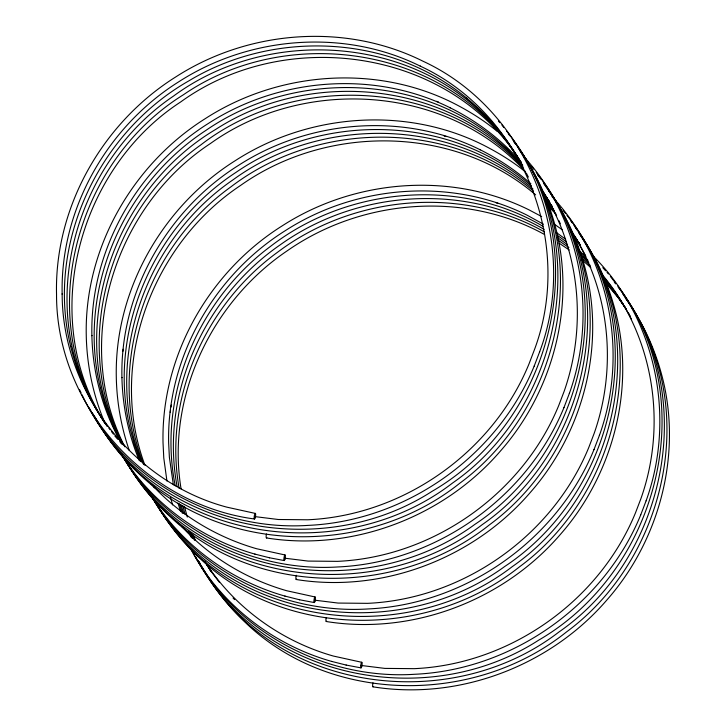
<?xml version="1.0" encoding="UTF-8"?>
<svg xmlns="http://www.w3.org/2000/svg" width="726" height="726" viewBox="0 0 726 726"><rect width="100%" height="100%" fill="white"/><g stroke="black" fill="none" stroke-linecap="round" stroke-linejoin="round"><path stroke-width="1.09" d="M122.857 351.339L123.175 349.215M170.22 412.422L170.537 410.308M171.018 407.123L171.336 405.008M539.6 351.919L539.663 351.747C580.555 243.401 528.773 110.089 422.959 61.193L422.714 61.075C344.986 22.397 248.11 30.165 175.601 77.029C102.547 122.885 54.486 207.237 56.528 293.966L56.537 294.239C56.093 404.691 145.463 504.688 254.563 518.999M569.338 393.492L569.402 393.32C597.915 313.904 581.236 219.597 524.09 156.889M599.377 435.482L599.44 435.31C628.344 354.914 610.793 259.2 551.987 196.555M646.104 500.813L646.167 500.641C676.133 417.586 656.113 318.17 592.852 255.779M82.065 394.835C121.442 479.396 215.749 531.441 308.06 525.388L308.241 525.379C405.77 520.987 497.228 456.472 534.182 366.113L534.236 365.958M122.004 455.293C165.673 529.163 252.739 572.251 337.799 566.961L337.971 566.952C435.509 562.559 526.967 498.045 563.911 407.685L563.975 407.531M152.043 497.292C195.711 571.162 282.777 614.25 367.837 608.96L368.009 608.942C465.548 604.549 557.005 540.035 593.95 449.684L594.013 449.521M191.065 548.792C231.766 630.531 324.159 680.126 414.564 674.282L414.737 674.273C512.275 669.88 603.733 605.357 640.677 515.006L640.74 514.852M534.182 366.113L539.663 351.747M563.911 407.685L569.402 393.32M593.95 449.684L599.44 435.31M640.677 515.006L646.167 500.641M266.496 537.948C352.609 551.778 443.64 516.994 500.35 451.136C553.72 390.615 576.317 303.513 554.982 225.214L554.909 224.933C547.576 198.098 535.743 172.407 519.389 149.865M296.235 579.511C382.339 593.351 473.379 558.566 530.089 492.7C583.459 432.188 606.047 345.077 584.72 266.787L584.648 266.506C577.224 239.317 565.155 213.344 548.52 190.566M326.273 621.51C412.377 635.35 503.417 600.556 560.127 534.699C613.497 474.178 636.085 387.076 614.759 308.777L614.686 308.496C607.344 281.661 595.511 255.979 579.167 233.427M373.001 686.832C459.104 700.672 550.145 665.887 606.854 600.021C660.224 539.5 682.812 452.398 661.486 374.099L661.413 373.826C653.99 346.638 641.92 320.665 625.286 297.887M254.717 516.585L278.339 519.507L307.77 519.78C403.293 515.478 492.863 452.298 529.054 363.799L534.291 350.068C574.257 244.181 523.655 113.9 420.236 66.12L420.481 66.238C344.423 28.387 249.617 35.991 178.669 81.847C107.176 126.723 60.149 209.269 62.155 294.139L62.155 293.867C62.227 391.241 132.876 482.191 226.857 507.156L255.225 513.4M284.456 558.158L308.069 561.08L337.508 561.352C433.023 557.051 522.602 493.862 558.784 405.371L564.029 391.641C587.343 325.62 580.074 248.945 541.832 189.894M314.494 600.148L338.107 603.07L367.547 603.342C463.061 599.041 552.64 535.861 588.822 447.37L594.068 433.64C617.381 367.61 610.112 290.935 571.87 231.893M361.221 665.47L384.834 668.401L414.274 668.664C509.788 664.363 599.367 601.182 635.549 512.692L640.795 498.962C667.503 424.211 653.745 335.802 602.308 274.755M284.964 554.963L256.596 548.729C216.284 537.14 179.004 514.661 150.772 483.561M269.319 557.74L284.293 560.572M315.002 596.963L286.634 590.719C246.686 579.23 209.687 557.069 181.573 526.359M299.357 599.73L314.34 602.562M361.73 662.284L333.361 656.05C280.962 641.158 233.963 607.235 204.623 561.198M346.084 665.052L361.067 667.884M121.278 454.14C151.153 502.691 200.113 538.538 254.817 554.074L255.071 554.138M152.514 498.045C182.489 545.643 230.877 580.727 284.855 596.064L285.109 596.128M190.13 547.767C219.007 603.007 271.751 644.507 331.582 661.395L331.836 661.45M254.817 554.074L269.564 557.795M284.855 596.064L299.602 599.785M331.582 661.395L346.329 665.116M444.158 136.025L446.236 136.561M496.067 202.754L498.109 203.407M436.544 101.295L438.531 102.076M544.382 231.875C461.518 185.066 352.818 195.367 277.459 252.312C204.886 305.065 163.341 399.155 179.113 488.217M541.687 216.575L529.218 209.968C451.49 171.291 354.606 179.059 282.105 225.922C209.052 271.769 160.981 356.121 163.032 442.851L163.777 457.979L166.944 481.048M544.137 229.389C462.907 182.153 355.649 190.611 279.955 245.016C203.915 297.524 159.883 394.799 177.09 486.447M544.536 234.525C464.722 190.421 361.357 198.933 287.197 250.824C211.184 302.061 166.027 397.621 181.073 488.87M542.939 226.303C458.941 176.636 346.71 187.326 270.253 246.577C197.726 300.582 157.206 396.36 175.247 485.785M543.429 224.189L526.985 215.132C450.919 177.28 356.121 184.885 285.173 230.741C213.68 275.608 166.644 358.163 168.65 443.032L169.376 457.271L173.36 484.814M557.486 237.584L567.523 244.671M558.984 243.074L569.166 249.944M557.16 235.215L566.235 241.704M557.795 239.979L568.848 247.566M555.308 224.869L562.251 229.761M556.57 232.683L565.608 239.226M533.537 191.192C449.557 119.182 317.489 120.507 230.732 186.99C145.881 247.784 105.27 366.095 143.612 464.631M497.283 131.424C483.652 120.108 468.488 110.742 452.697 102.765L452.452 102.647C374.725 63.97 277.84 71.738 205.331 118.601C132.286 164.448 84.216 248.809 86.267 335.53L86.267 335.811C86.902 365.396 93.064 394.826 104.508 422.124M525.678 172.089C512.502 161.335 497.891 152.433 482.736 144.755L482.491 144.646C404.763 105.96 307.878 113.737 235.378 160.591C162.325 206.447 114.254 290.799 116.305 377.529L116.305 377.801C116.859 402.485 121.206 427.042 129.255 450.383M575.7 240.079L579.003 242.729M533.002 189.069C450.846 116.85 320.52 116.042 233.227 179.685C144.982 239.725 101.776 361.085 141.57 461.709M535.643 194.886C454.204 124.972 326.927 124.119 240.469 185.502C151.852 244.335 107.139 364.488 144.991 465.439M581.526 259.491L590.773 267.522M531.423 186.001L526.604 181.799C445.673 114.345 321.5 113.229 235.787 172.507C152.905 226.576 106.504 333.216 130.526 430.264L134.246 443.885L140.599 461.591M580.664 253.519L587.987 260.353M581.925 257.993L590.238 265.417M530.897 183.85C515.614 170.183 498.326 158.867 480.013 149.683L480.258 149.801C404.191 111.958 309.394 119.563 238.446 165.41C166.953 210.286 119.917 292.832 121.923 377.701L121.923 377.429C122.558 405.961 128.375 434.384 139.356 460.747M580.083 251.423L585.837 256.686M582.306 256.523L588.795 262.621M548.856 206.828L555.862 213.979M546.006 199.723L552.023 206.275M233.055 598.015L234.607 599.594M523.673 168.341C442.66 78.753 294.692 72.155 200.694 145C108.709 210.231 70.15 343.462 123.338 444.92M547.458 203.997L554.492 211.13M544.5 196.982L549.128 201.792M177.788 522.33L180.057 524.744M522.929 166.417C447.334 80.985 310.129 68.262 215.758 129.373C117.821 187.499 68.353 318.46 113.456 424.901L122.767 444.593M546.887 201.919L553.729 209.224M525.07 171.164C446.091 84.833 304.076 76.294 210.431 143.512C114.163 206.71 71.32 342.745 124.872 446.844M604.84 281.761L618.38 297.959L626.039 308.868M498.399 121.106L499.806 122.685M522.72 165.111L507.265 149.129L496.566 139.809C415.635 72.355 291.462 71.23 205.748 130.508C122.866 184.585 76.466 291.226 100.487 388.274L100.424 387.974C105.17 407.322 112.231 426.126 121.832 443.595M602.798 267.631L605.602 270.789M607.009 272.368L608.415 273.947M114.799 435.927L117.703 439.266M119.872 441.762L122.05 444.267M604.858 280.653L619.432 298.867L626.202 309.049M521.241 162.343C501.475 139.573 476.946 121.097 449.975 107.693L450.22 107.811C374.153 69.959 279.356 77.564 208.407 123.42C136.915 168.287 89.879 250.842 91.884 335.711L91.884 335.43C92.674 373.173 102.711 410.744 121.523 443.513M508.327 133.938L509.861 135.798M537.394 174.694L539.409 177.135M614.35 282.251L615.693 283.875M603.442 277.84L611.918 288.131L626.084 309.022M501.911 125.053L503.862 127.549M506.458 130.88L510.36 135.871M531.65 166.626L533.601 169.122M536.196 172.443C623.888 280.381 588.151 449.403 474.831 524.399C364.77 605.012 192.581 578.967 123.429 457.344M562.986 210.286L565.581 213.607M566.888 215.277C653.808 323.288 617.853 491.593 504.869 566.389C393.519 647.51 221.321 620.676 152.297 497.41M610.366 276.443L615.557 283.095M603.923 277.414C614.432 290.327 623.924 304.149 631.357 319.077M513.572 141.461L515.487 143.984M543.946 183.878L555.317 200.376L562.832 213.462C620.104 316.972 583.523 455.619 489.605 524.716C398.583 597.48 255.389 597.616 169.63 516.168L169.403 515.95C151.761 499.488 136.642 480.358 124.89 459.286M575.264 227.547L577.179 230.069M622.627 293.712L632.083 307.697L639.597 320.774C696.869 424.293 660.288 562.94 566.371 632.037C475.348 704.801 332.154 704.937 246.395 623.489L246.168 623.262C228.236 606.564 212.972 587.053 201.075 565.636M107.439 426.262C90.033 402.431 77.637 375.061 70.685 346.402L70.749 346.701C45.357 244.553 98.328 132.431 188.778 80.913C273.52 29.575 389.889 34.258 466.827 98.237L466.6 98.055C488.97 116.396 507.801 138.947 521.822 164.248M108.773 428.022L110.116 429.774M111.45 431.534L113.465 434.166M212.6 573.395L219.297 582.179M512.329 139.229C594.376 245.143 560.263 408.275 452.525 483.053C347.69 563.83 179.83 545.825 104.735 433.15L92.166 412.649M539.6 177.371L540.834 179.086M543.302 182.507C623.888 288.503 589.33 450.247 482.264 524.617C377.42 605.402 209.56 587.398 134.464 474.722L124.101 458.17M570.872 221.076L572.106 222.791M573.957 225.359C653.808 331.401 619.033 492.446 512.302 566.616C407.458 647.392 239.598 629.388 164.503 516.712L152.487 497.201M618.216 287.26C700.98 393.138 667.112 556.96 559.029 631.938C454.186 712.723 286.325 694.718 211.23 582.034L198.116 560.554M574.202 236.268L579.947 244.453M544.164 194.278L549.273 201.556M520.17 160.891C449.566 48.624 285.835 25.755 180.692 101.939C77.945 168.704 37.688 318.623 105.279 423.639M210.095 570.037L212.001 572.75M104.235 422.051L107.403 426.57M617.508 285.59C703.276 398.91 658.791 570.436 538.692 640.15C425.953 712.968 258.864 678.973 195.739 556.806M511.013 136.697C596.781 250.016 552.286 421.552 432.188 491.257C319.449 564.075 152.36 530.089 89.234 407.912M578.35 231.83L592.87 255.452C650.142 358.971 613.561 497.619 519.644 566.716C428.621 639.47 285.427 639.615 199.668 558.158L199.441 557.94C181.509 541.233 166.245 521.731 154.348 500.305M517.402 146.507L525.579 158.812L533.093 171.89C590.365 275.399 553.793 414.047 459.876 483.153C368.844 555.907 225.659 556.052 139.9 474.595L139.664 474.377C121.732 457.67 106.477 438.168 94.58 416.742M573.939 235.396L578.858 242.802M543.284 192.472L550.045 202.654M517.856 157.379C448.722 46.782 288.494 22.415 183.324 94.816C76.203 161.245 33.305 315.12 104.553 422.523M519.081 159.23L520.923 162.007M206.493 564.202L211.992 572.478M211.048 571.407L206.974 564.846M574.039 235.224L580.546 245.579M543.411 192.29L549.319 201.701M520.769 162.007L505.423 139.238L496.239 128.094C417.731 35.81 269.382 25.247 173.45 96.122C79.207 159.684 37.725 293.322 89.57 396.469L83.717 383.337M206.647 564.383L209.524 569.093M103.6 421.153L96.113 408.892L89.434 396.178M574.23 235.387L585.637 255.733M544.191 193.397L556.606 215.722M207.273 564.928L211.212 571.58M628.389 312.815L630.513 316.727M551.098 204.523L552.15 206.474M526.368 173.16L528.383 177.126M199.024 561.597L200.049 563.621M153.404 485.885L154.411 487.854M192.127 538.093L189.45 532.022M79.57 389.762L81.067 392.802M188.333 531.114L191.11 537.14M190.539 532.938L192.916 538.284M559.002 220.74L560.327 223.799M195.258 540.071L193.207 534.935M191.982 534.064L194.45 540.226M182.407 513.4L179.513 503.853M177.988 503.1L180.638 511.567M172.588 504.888L170.565 497.537M181.073 504.915L183.624 513.409M187.281 517.057L184.44 506.34M182.807 505.614L185.03 514.208M266.823 537.585A2.859 0.617 -81.1 0 1 266.152 537.204A2.859 0.617 -81.1 0 1 266.487 533.964M296.625 579.03A2.859 0.617 -81.1 0 1 295.89 578.758A2.859 0.617 -81.1 0 1 296.29 575.273M326.6 621.147A2.859 0.617 -81.1 0 1 325.929 620.775A2.859 0.617 -81.1 0 1 326.264 617.527M373.327 686.469A2.859 0.617 -81.1 0 1 372.656 686.097A2.859 0.617 -81.1 0 1 372.992 682.848M255.189 517.747A2.859 0.617 -81.1 0 0 255.352 513.373A2.859 0.617 -81.1 0 0 254.145 517.466A2.859 0.617 -81.1 0 0 255.189 517.747M284.919 559.319A2.859 0.617 -81.1 0 0 285.082 554.945A2.859 0.617 -81.1 0 0 283.884 559.038A2.859 0.617 -81.1 0 0 284.919 559.319M314.957 601.319A2.859 0.617 -81.1 0 0 315.12 596.935A2.859 0.617 -81.1 0 0 313.922 601.028A2.859 0.617 -81.1 0 0 314.957 601.319M361.684 666.64A2.859 0.617 -81.1 0 0 361.847 662.266A2.859 0.617 -81.1 0 0 360.65 666.35A2.859 0.617 -81.1 0 0 361.684 666.64"/></g></svg>
